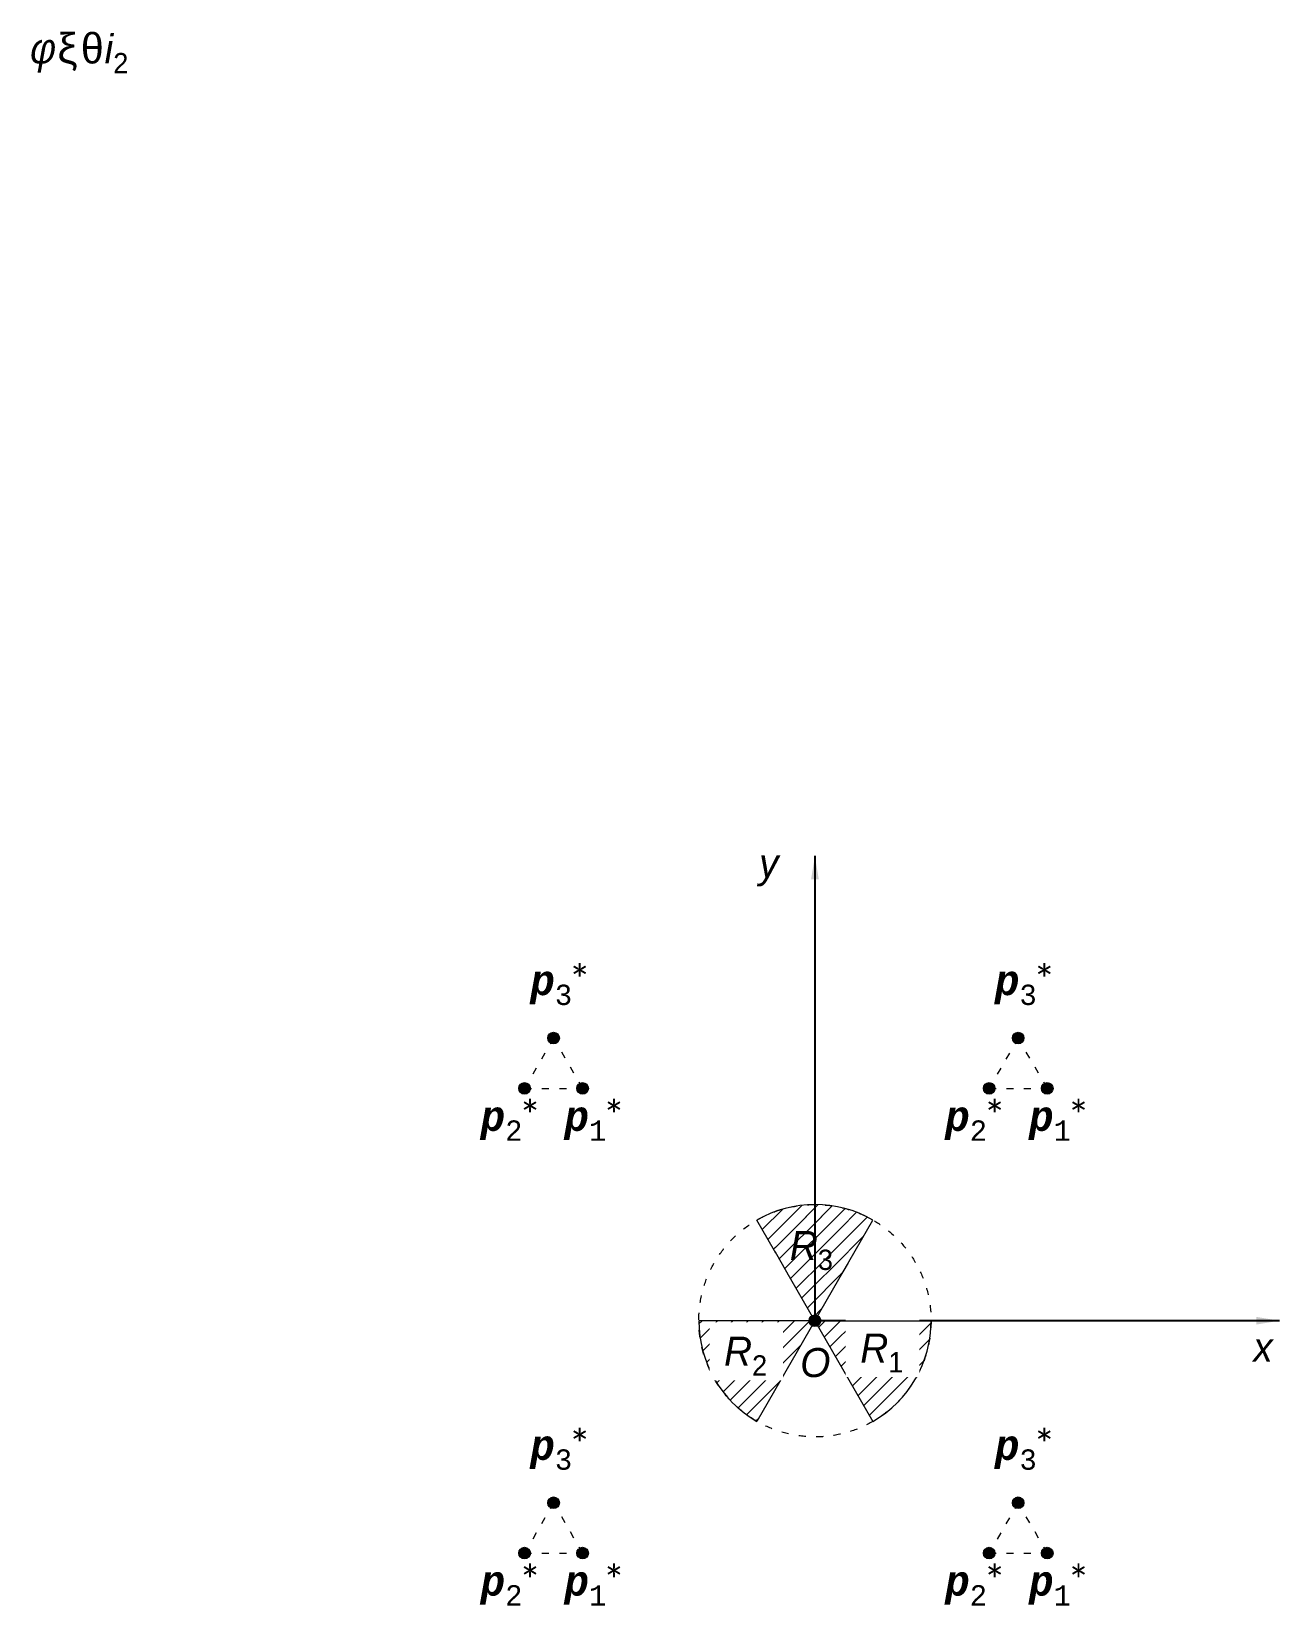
# Model space of a CAD drawing. Header units: inches. Extents: x -563 to 1586, y 260 to 2970.
import ezdxf

# ---------------------------------------------------------------- set-up
doc = ezdxf.new("R2010")
doc.units = ezdxf.units.IN
doc.header["$MEASUREMENT"] = 0
doc.linetypes.add('ACAD_ISO03W100', pattern=[30, 12, -18])
doc.layers.add('annotation', color=7, linetype='ACAD_ISO03W100', lineweight=20)
doc.layers.add('arrow', color=7, linetype='Continuous', lineweight=20)
doc.styles.get("Standard").update_dxf_attribs({"font": 'arial.ttf'})
doc.dimstyles.get("Standard").update_dxf_attribs({"dimtxt": 0.18, "dimasz": 0.18, "dimexe": 0.18, "dimexo": 0.0625, "dimgap": 0.09, "dimtad": 0, "dimtih": 1, "dimtoh": 1, "dimdec": 4, "dimzin": 0, "dimdsep": 46, "dimtxsty": 'Standard', "dimcen": 0.09, "dimadec": 0, "dimazin": 0, "dimtfac": 1, "dimtdec": 4, "dimtofl": 0, "dimtmove": 0, "dimatfit": 3, "dimfxl": 1, "dimtolj": 1, "dimtzin": 0, "dimarcsym": 0})

msp = doc.modelspace()

# ---------------------------------------------------------------- hatches: boundary and pattern name
at = {"layer": 'arrow'}
h = msp.add_hatch(color=256, dxfattribs=at)
h.dxf.hatch_style = 1
h.paths.add_polyline_path([(345.7, 1237, 1), (325.7, 1237, 1)])
h = msp.add_hatch(color=256, dxfattribs=at)
h.dxf.hatch_style = 1
h.paths.add_polyline_path([(1145.7, 1237, 1), (1125.7, 1237, 1)])
h = msp.add_hatch(color=256, dxfattribs=at)
h.dxf.hatch_style = 1
h.paths.add_polyline_path([(275.7, 1150.4, 1), (295.7, 1150.4, 1)])
h = msp.add_hatch(color=256, dxfattribs=at)
h.dxf.hatch_style = 1
h.paths.add_polyline_path([(375.7, 1150.4, 1), (395.7, 1150.4, 1)])
h = msp.add_hatch(color=256, dxfattribs=at)
h.dxf.hatch_style = 1
h.paths.add_polyline_path([(1075.7, 1150.4, 1), (1095.7, 1150.4, 1)])
h = msp.add_hatch(color=256, dxfattribs=at)
h.dxf.hatch_style = 1
h.paths.add_polyline_path([(1175.7, 1150.4, 1), (1195.7, 1150.4, 1)])
h = msp.add_hatch(color=256, dxfattribs=at)
h.dxf.hatch_style = 1
h.paths.add_polyline_path([(775.7, 750.4, 1), (795.7, 750.4, 1)])
h = msp.add_hatch(color=256, dxfattribs=at)
h.dxf.hatch_style = 1
h.paths.add_polyline_path([(345.7, 437, 1), (325.7, 437, 1)])
h = msp.add_hatch(color=256, dxfattribs=at)
h.dxf.hatch_style = 1
h.paths.add_polyline_path([(1145.7, 437, 1), (1125.7, 437, 1)])
h = msp.add_hatch(color=256, dxfattribs=at)
h.dxf.hatch_style = 1
h.paths.add_polyline_path([(275.7, 350.4, 1), (295.7, 350.4, 1)])
h = msp.add_hatch(color=256, dxfattribs=at)
h.dxf.hatch_style = 1
h.paths.add_polyline_path([(375.7, 350.4, 1), (395.7, 350.4, 1)])
h = msp.add_hatch(color=256, dxfattribs=at)
h.dxf.hatch_style = 1
h.paths.add_polyline_path([(1075.7, 350.4, 1), (1095.7, 350.4, 1)])
h = msp.add_hatch(color=256, dxfattribs=at)
h.dxf.hatch_style = 1
h.paths.add_polyline_path([(1175.7, 350.4, 1), (1195.7, 350.4, 1)])

# ---------------------------------------------------------------- linework, layer by layer
at = {"layer": 'annotation'}
for p, q in [((335.7, 1237), (285.7, 1150.4)), ((385.7, 1150.4), (335.7, 1237)), ((1135.7, 1237), (1085.7, 1150.4)), ((1185.7, 1150.4), (1135.7, 1237)), ((285.7, 1150.4), (385.7, 1150.4)), ((1085.7, 1150.4), (1185.7, 1150.4)), ((335.7, 437), (285.7, 350.4)), ((385.7, 350.4), (335.7, 437)), ((1135.7, 437), (1085.7, 350.4)), ((1185.7, 350.4), (1135.7, 437)), ((285.7, 350.4), (385.7, 350.4)), ((1085.7, 350.4), (1185.7, 350.4))]:
    msp.add_line(p, q, dxfattribs=at)
at = {"layer": 'arrow'}
for q in [(585.7, 750.4), (685.7, 577.2), (985.7, 750.4), (885.7, 577.2)]:
    msp.add_line((785.7, 750.4), q, dxfattribs=at)
for centre in [(335.7, 1237), (1135.7, 1237), (285.7, 1150.4), (385.7, 1150.4), (1085.7, 1150.4), (1185.7, 1150.4), (785.7, 750.4), (335.7, 437), (1135.7, 437), (285.7, 350.4), (385.7, 350.4), (1085.7, 350.4), (1185.7, 350.4)]:
    msp.add_circle(centre, 10, dxfattribs=at)
for start, end in [(180, 240), (300, 0)]:
    msp.add_arc((785.7, 750.4), 200, start, end, dxfattribs=at)

# ---------------------------------------------------------------- texts
at = {"layer": 'arrow', "char_height": 50, "width": 76.642, "attachment_point": 1}
for s, insert in [('\\A1;{\\fLucida Console|b0|i1|c0|p49;φ\\fLucida Console|b0|i0|c0|p49;ξθ\\fCMU Serif|b0|i1|c0|p2;i\\fCMU Serif|b0|i0|c0|p2;\\H0.7x;\\S^ 2;}', (-564.5, 2964.6)), ('\\A1;{\\fCMU Serif|b0|i1|c0|p2;y}', (689.6, 1563)), ('\\A1;{\\fCalibri|b0|i0|c0|p34;*}', (361.3, 1360.9)), ('\\A1;{\\fCalibri|b0|i0|c0|p34;*}', (1161.3, 1360.9)), ('\\A1;{\\fLucida Console|b1|i1|c0|p49;p\\fLucida Console|b0|i0|c0|p49;\\H0.7x;\\S^ 3;}', (295.6, 1360.9)), ('\\A1;{\\fLucida Console|b1|i1|c0|p49;p\\fLucida Console|b0|i0|c0|p49;\\H0.7x;\\S^ 3;}', (1095.6, 1360.9)), ('\\A1;{\\fLucida Console|b1|i1|c0|p49;p\\fLucida Console|b0|i0|c0|p49;\\H0.7x;\\S^ 2;}', (210, 1127.2)), ('\\A1;{\\fCalibri|b0|i0|c0|p34;*}', (275.8, 1127.2)), ('\\A1;{\\fLucida Console|b1|i1|c0|p49;p\\fLucida Console|b0|i0|c0|p49;\\H0.7x;\\S^ 1;}', (354.4, 1127.2)), ('\\A1;{\\fCalibri|b0|i0|c0|p34;*}', (420.2, 1127.2)), ('\\A1;{\\fLucida Console|b1|i1|c0|p49;p\\fLucida Console|b0|i0|c0|p49;\\H0.7x;\\S^ 2;}', (1010, 1127.2)), ('\\A1;{\\fCalibri|b0|i0|c0|p34;*}', (1075.8, 1127.2)), ('\\A1;{\\fLucida Console|b1|i1|c0|p49;p\\fLucida Console|b0|i0|c0|p49;\\H0.7x;\\S^ 1;}', (1154.4, 1127.2)), ('\\A1;{\\fCalibri|b0|i0|c0|p34;*}', (1220.2, 1127.2)), ('\\A1;{\\fCMU Serif|b0|i1|c0|p2;x}', (1540.5, 729.7)), ('\\A1;{\\fCMU Serif|b0|i1|c0|p2;O}', (760.4, 703.4)), ('\\A1;{\\fLucida Console|b1|i1|c0|p49;p\\fLucida Console|b0|i0|c0|p49;\\H0.7x;\\S^ 3;}', (295.6, 560.9)), ('\\A1;{\\fCalibri|b0|i0|c0|p34;*}', (361.3, 560.9)), ('\\A1;{\\fLucida Console|b1|i1|c0|p49;p\\fLucida Console|b0|i0|c0|p49;\\H0.7x;\\S^ 3;}', (1095.6, 560.9)), ('\\A1;{\\fCalibri|b0|i0|c0|p34;*}', (1161.3, 560.9)), ('\\A1;{\\fCalibri|b0|i0|c0|p34;*}', (275.8, 327.2)), ('\\A1;{\\fCalibri|b0|i0|c0|p34;*}', (420.2, 327.2)), ('\\A1;{\\fCalibri|b0|i0|c0|p34;*}', (1075.8, 327.2)), ('\\A1;{\\fCalibri|b0|i0|c0|p34;*}', (1220.2, 327.2)), ('\\A1;{\\fLucida Console|b1|i1|c0|p49;p\\fLucida Console|b0|i0|c0|p49;\\H0.7x;\\S^ 2;}', (210, 327.2)), ('\\A1;{\\fLucida Console|b1|i1|c0|p49;p\\fLucida Console|b0|i0|c0|p49;\\H0.7x;\\S^ 1;}', (354.4, 327.2)), ('\\A1;{\\fLucida Console|b1|i1|c0|p49;p\\fLucida Console|b0|i0|c0|p49;\\H0.7x;\\S^ 2;}', (1010, 327.2)), ('\\A1;{\\fLucida Console|b1|i1|c0|p49;p\\fLucida Console|b0|i0|c0|p49;\\H0.7x;\\S^ 1;}', (1154.4, 327.2))]:
    msp.add_mtext(s, dxfattribs=dict(at, insert=insert))
at = {"layer": 'arrow', "insert": (742.4, 904.8), "char_height": 50, "width": 76.642, "attachment_point": 1, "bg_fill": 3, "box_fill_scale": 1.5, "bg_fill_color": 256, "bg_fill_transparency": 0}
msp.add_mtext('\\A1;{\\fCMU Serif|b0|i1|c0|p2;R\\fCMU Serif|b0|i0|c0|p2;\\H0.7x;\\S^ 3;}', dxfattribs=at)

# ---------------------------------------------------------------- leaders
at = {"layer": 'arrow'}
msp.add_leader([(1585.7, 750.4), (785.7, 750.4)], dimstyle='Standard', override={"dimasz": 40, "dimgap": 0.09, "dimtad": 0}, dxfattribs=at)

# ---------------------------------------------------------------- next in the draw order: hatches: boundary and pattern name
h = msp.add_hatch(dxfattribs=at)
h.set_pattern_fill('ANSI31', color=256, scale=150)
h.paths.add_polyline_path([(685.7, 577.2), (785.7, 750.4), (585.7, 750.4, 0.267949)])
h.paths.add_polyline_path([(785.7, 750.4), (885.7, 923.6, 0.267949), (685.7, 923.6)])
h.paths.add_polyline_path([(785.7, 750.4), (885.7, 577.2, 0.267949), (985.7, 750.4)])

# ---------------------------------------------------------------- next in the draw order: linework, layer by layer
at = {"layer": 'annotation'}
msp.add_circle((785.7, 750.4), 200, dxfattribs=at)
at = {"layer": 'arrow'}
for q in [(685.7, 923.6), (885.7, 923.6)]:
    msp.add_line((785.7, 750.4), q, dxfattribs=at)
msp.add_arc((785.7, 750.4), 200, 60, 120, dxfattribs=at)

# ---------------------------------------------------------------- next in the draw order: leaders
msp.add_leader([(785.7, 1550.4), (785.7, 750.4)], dimstyle='Standard', override={"dimasz": 40, "dimgap": 0.09, "dimtad": 0}, dxfattribs=at)

# ---------------------------------------------------------------- next in the draw order: texts
at = {"layer": 'arrow', "char_height": 50, "width": 76.642, "attachment_point": 1, "bg_fill": 2}
for s, insert in [('\\A1;{\\fCMU Serif|b0|i1|c0|p2;R\\fCMU Serif|b0|i0|c0|p2;\\H0.7x;\\S^ 2;}', (629.2, 722.9)), ('\\A1;{\\fCMU Serif|b0|i1|c0|p2;R\\fCMU Serif|b0|i0|c0|p2;\\H0.7x;\\S^ 1;}', (863.8, 728.4))]:
    msp.add_mtext(s, dxfattribs=dict(at, insert=insert))

# ---------------------------------------------------------------- next in the draw order: linework, layer by layer
at = {"layer": 'arrow'}
msp.add_line((785.7, 750.4), (1185.7, 750.4), dxfattribs=at)

doc.saveas('drawing.dxf')
